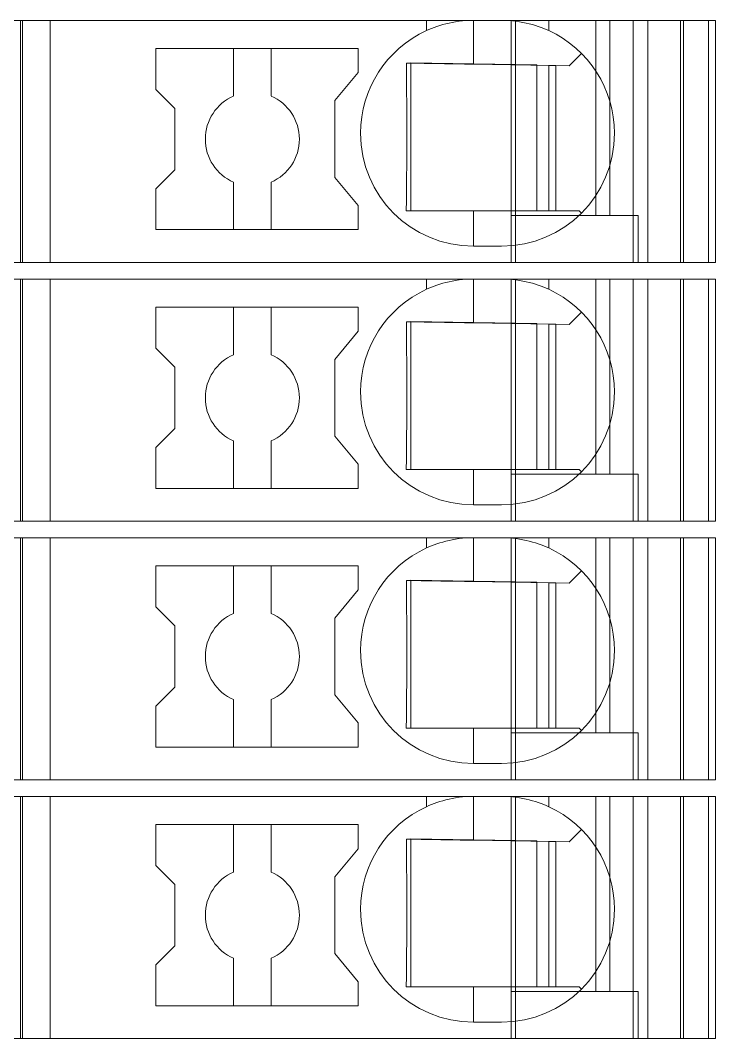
# Model space of a CAD drawing. Header units: millimetres. Extents: x 0 to 1680, y 0 to 1188.
# Drawn here: x 926.37 to 941.15, y 462.85 to 484.5 of the extents above; entities that cross this region are included whole.
import ezdxf
from ezdxf.enums import TextEntityAlignment as Align

# ---------------------------------------------------------------- set-up
doc = ezdxf.new("R2010")
doc.units = ezdxf.units.MM
for name, color, linetype, lineweight in [('EPLAN309', 5, 'Continuous', 5), ('EPLAN493', 5, 'Continuous', 5), ('MAIN-1', 7, 'Continuous', 5), ('MAIN-2', 7, 'Continuous', 5)]:
    doc.layers.add(name, color=color, linetype=linetype, lineweight=lineweight)
doc.styles.add('Tahoma', font='')
doc.styles.get('Tahoma').set_extended_font_data('Tahoma')

# ---------------------------------------------------------------- blocks, each defined once
blk = doc.blocks.new('EPLSYM_LibrarySPECIAL_Symbol12_Variant0_Placement8_10')
at = {"layer": 'EPLAN309', "lineweight": 13, "ltscale": 16}
blk.add_lwpolyline([(0, -5.15), (68.15, -5.15), (68.15, 0), (0, 0)], close=True, dxfattribs=at)
at = {"layer": 'EPLAN493', "color": 5, "style": 'Tahoma'}
blk.add_attdef('17_20450', text='', height=2.3478, dxfattribs=at).set_placement((0, -21.83478), align=Align.MIDDLE_RIGHT)
blk = doc.blocks.new('EPLSYM_LibrarySPECIAL_Symbol12_Variant0_Placement8_11')
at = {"layer": 'EPLAN309', "lineweight": 13, "ltscale": 16}
blk.add_lwpolyline([(0, -5.15), (68.15, -5.15), (68.15, 0), (0, 0)], close=True, dxfattribs=at)
at = {"layer": 'EPLAN493', "color": 5, "style": 'Tahoma'}
blk.add_attdef('17_20450', text='', height=2.3478, dxfattribs=at).set_placement((0, -21.83478), align=Align.MIDDLE_RIGHT)
blk = doc.blocks.new('EPLSYM_LibrarySPECIAL_Symbol12_Variant0_Placement8_12')
at = {"layer": 'EPLAN309', "lineweight": 13, "ltscale": 16}
blk.add_lwpolyline([(0, -5.15), (68.15, -5.15), (68.15, 0), (0, 0)], close=True, dxfattribs=at)
at = {"layer": 'EPLAN493', "color": 5, "style": 'Tahoma'}
blk.add_attdef('17_20450', text='', height=2.3478, dxfattribs=at).set_placement((0, -21.83478), align=Align.MIDDLE_RIGHT)
blk = doc.blocks.new('EPLSYM_LibrarySPECIAL_Symbol12_Variant0_Placement8_13')
at = {"layer": 'EPLAN309', "lineweight": 13, "ltscale": 16}
blk.add_lwpolyline([(0, -5.15), (68.15, -5.15), (68.15, 0), (0, 0)], close=True, dxfattribs=at)
at = {"layer": 'EPLAN493', "color": 5, "style": 'Tahoma'}
blk.add_attdef('17_20450', text='', height=2.3478, dxfattribs=at).set_placement((0, -21.83478), align=Align.MIDDLE_RIGHT)

msp = doc.modelspace()

# ---------------------------------------------------------------- linework, layer by layer
at = {"layer": 'MAIN-1'}
for p, q in [((927, 484.5), (926.367, 484.5)), ((926.367, 479.35), (926.367, 484.5)), ((927, 484.5), (935, 484.5)), ((927, 479.35), (927, 484.5)), ((935, 484.5), (936, 484.5)), ((935, 484.282), (935, 484.5)), ((935.106, 484.327), (935.052, 484.305)), ((935.163, 484.349), (935.106, 484.327)), ((935.222, 484.37), (935.163, 484.349)), ((935.283, 484.39), (935.222, 484.37)), ((935.347, 484.409), (935.283, 484.39)), ((935.413, 484.427), (935.347, 484.409)), ((935.481, 484.443), (935.413, 484.427)), ((935.551, 484.458), (935.481, 484.443)), ((935.622, 484.47), (935.551, 484.458)), ((935.696, 484.481), (935.622, 484.47)), ((935.771, 484.489), (935.696, 484.481)), ((935.847, 484.495), (935.771, 484.489)), ((935.923, 484.499), (935.847, 484.495)), ((936, 484.5), (935.923, 484.499)), ((936, 483.568), (936, 484.5)), ((936, 484.5), (936.6, 484.5)), ((936.6, 484.5), (936.677, 484.499)), ((937.6, 484.5), (936.6, 484.5)), ((936.677, 484.499), (936.753, 484.495)), ((936.753, 484.495), (936.829, 484.489)), ((936.829, 484.489), (936.904, 484.481)), ((936.904, 484.481), (936.978, 484.47)), ((936.978, 484.47), (937.049, 484.458)), ((937.049, 484.458), (937.119, 484.443)), ((937.119, 484.443), (937.187, 484.427)), ((937.187, 484.427), (937.253, 484.409)), ((937.253, 484.409), (937.317, 484.39)), ((937.317, 484.39), (937.378, 484.37)), ((937.378, 484.37), (937.437, 484.349)), ((937.437, 484.349), (937.494, 484.327)), ((937.494, 484.327), (937.548, 484.305)), ((937.6, 484.5), (941, 484.5)), ((937.6, 484.282), (937.6, 484.5)), ((941, 479.35), (941, 484.5)), ((935.052, 484.305), (935, 484.282)), ((937.548, 484.305), (937.6, 484.282)), ((929.25, 483.9), (929.25, 483.029)), ((929.25, 483.9), (933.55, 483.9)), ((930.9, 483.9), (930.9, 482.892)), ((931.7, 482.892), (931.7, 483.9)), ((933.55, 483.389), (933.55, 483.9)), ((938.033, 483.533), (938.297, 483.797)), ((934.574, 483.592), (934.574, 483.522)), ((934.635, 483.591), (934.574, 483.592)), ((934.574, 483.522), (934.575, 483.45)), ((934.575, 483.45), (934.576, 483.377)), ((934.696, 483.59), (934.635, 483.591)), ((934.671, 483.591), (934.671, 480.45)), ((934.759, 483.589), (934.696, 483.59)), ((934.822, 483.588), (934.759, 483.589)), ((934.887, 483.587), (934.822, 483.588)), ((934.953, 483.586), (934.887, 483.587)), ((935.021, 483.585), (934.953, 483.586)), ((935.09, 483.584), (935.021, 483.585)), ((935.16, 483.582), (935.09, 483.584)), ((935.233, 483.581), (935.16, 483.582)), ((935.307, 483.58), (935.233, 483.581)), ((935.385, 483.579), (935.307, 483.58)), ((935.464, 483.577), (935.385, 483.579)), ((935.547, 483.576), (935.464, 483.577)), ((935.632, 483.575), (935.547, 483.576)), ((935.72, 483.573), (935.632, 483.575)), ((935.812, 483.571), (935.72, 483.573)), ((935.905, 483.57), (935.812, 483.571)), ((936, 483.568), (935.905, 483.57)), ((936, 483.568), (938.033, 483.533)), ((937.35, 483.545), (937.35, 480.45)), ((937.6, 480.45), (937.6, 483.54)), ((937.75, 483.538), (937.75, 480.45)), ((933.05, 482.793), (933.55, 483.389)), ((934.576, 483.377), (934.577, 483.303)), ((934.577, 483.303), (934.577, 483.227)), ((929.65, 482.629), (929.25, 483.029)), ((934.577, 483.227), (934.578, 483.149)), ((934.578, 483.149), (934.579, 483.07)), ((934.579, 483.07), (934.58, 482.988)), ((934.58, 482.988), (934.58, 482.904)), ((934.58, 482.904), (934.581, 482.817)), ((934.581, 482.817), (934.581, 482.726)), ((929.65, 482.629), (929.65, 481.321)), ((933.05, 482.793), (933.05, 481.157)), ((934.581, 482.726), (934.582, 482.632)), ((934.582, 482.632), (934.582, 482.534)), ((934.582, 482.534), (934.583, 482.431)), ((934.583, 482.431), (934.583, 482.324)), ((934.583, 482.324), (934.583, 482.213)), ((934.583, 482.213), (934.583, 482.1)), ((934.583, 482.1), (934.583, 481.979)), ((934.583, 481.979), (934.583, 481.861)), ((934.583, 481.747), (934.582, 481.638)), ((934.583, 481.861), (934.583, 481.747)), ((934.582, 481.534), (934.581, 481.434)), ((934.582, 481.638), (934.582, 481.534)), ((929.65, 481.321), (929.25, 480.921)), ((934.581, 481.339), (934.58, 481.248)), ((934.581, 481.434), (934.581, 481.339)), ((933.05, 481.157), (933.55, 480.561)), ((934.579, 481.159), (934.578, 481.073)), ((934.578, 481.073), (934.578, 480.99)), ((934.58, 481.248), (934.579, 481.159)), ((929.25, 480.921), (929.25, 480.05)), ((930.9, 481.058), (930.9, 480.05)), ((931.7, 481.058), (931.7, 480.05)), ((934.577, 480.908), (934.576, 480.829)), ((934.578, 480.99), (934.577, 480.908)), ((934.575, 480.75), (934.574, 480.674)), ((934.574, 480.674), (934.574, 480.598)), ((934.576, 480.829), (934.575, 480.75)), ((933.55, 480.05), (933.55, 480.561)), ((934.573, 480.524), (934.572, 480.45)), ((934.572, 480.45), (934.633, 480.45)), ((934.574, 480.598), (934.573, 480.524)), ((934.633, 480.45), (934.695, 480.45)), ((934.695, 480.45), (934.759, 480.45)), ((934.759, 480.45), (934.823, 480.45)), ((934.823, 480.45), (934.889, 480.45)), ((934.889, 480.45), (934.955, 480.45)), ((934.955, 480.45), (935.024, 480.45)), ((935.024, 480.45), (935.093, 480.45)), ((935.093, 480.45), (935.165, 480.45)), ((935.165, 480.45), (935.239, 480.45)), ((935.239, 480.45), (935.314, 480.45)), ((935.314, 480.45), (935.392, 480.45)), ((935.392, 480.45), (935.472, 480.45)), ((935.472, 480.45), (935.555, 480.45)), ((935.555, 480.45), (935.64, 480.45)), ((935.64, 480.45), (935.727, 480.45)), ((935.727, 480.45), (935.817, 480.45)), ((935.817, 480.45), (935.908, 480.45)), ((935.908, 480.45), (936, 480.45)), ((936, 480.45), (936, 479.7)), ((936, 480.45), (938.25, 480.45)), ((938.297, 480.403), (938.25, 480.45)), ((933.55, 480.05), (929.25, 480.05)), ((936.6, 479.7), (936, 479.7)), ((927, 479.35), (926.367, 479.35)), ((927, 479.35), (941, 479.35)), ((939.5, 479.35), (939.5, 479.35)), ((927, 479), (926.367, 479)), ((926.367, 473.85), (926.367, 479)), ((927, 479), (935, 479)), ((927, 473.85), (927, 479)), ((935, 479), (936, 479)), ((935, 478.782), (935, 479)), ((935.347, 478.909), (935.283, 478.89)), ((935.413, 478.927), (935.347, 478.909)), ((935.481, 478.943), (935.413, 478.927)), ((935.551, 478.958), (935.481, 478.943)), ((935.622, 478.97), (935.551, 478.958)), ((935.696, 478.981), (935.622, 478.97)), ((935.771, 478.989), (935.696, 478.981)), ((935.847, 478.995), (935.771, 478.989)), ((935.923, 478.999), (935.847, 478.995)), ((936, 479), (935.923, 478.999)), ((936, 478.068), (936, 479)), ((936, 479), (936.6, 479)), ((936.6, 479), (936.677, 478.999)), ((937.6, 479), (936.6, 479)), ((936.677, 478.999), (936.753, 478.995)), ((936.753, 478.995), (936.829, 478.989)), ((936.829, 478.989), (936.904, 478.981)), ((936.904, 478.981), (936.978, 478.97)), ((936.978, 478.97), (937.049, 478.958)), ((937.049, 478.958), (937.119, 478.943)), ((937.119, 478.943), (937.187, 478.927)), ((937.187, 478.927), (937.253, 478.909)), ((937.253, 478.909), (937.317, 478.89)), ((937.6, 479), (941, 479)), ((937.6, 478.782), (937.6, 479)), ((941, 473.85), (941, 479)), ((935.052, 478.805), (935, 478.782)), ((935.106, 478.827), (935.052, 478.805)), ((935.163, 478.849), (935.106, 478.827)), ((935.222, 478.87), (935.163, 478.849)), ((935.283, 478.89), (935.222, 478.87)), ((937.317, 478.89), (937.378, 478.87)), ((937.378, 478.87), (937.437, 478.849)), ((937.437, 478.849), (937.494, 478.827)), ((937.494, 478.827), (937.548, 478.805)), ((937.548, 478.805), (937.6, 478.782)), ((929.25, 478.4), (929.25, 477.529)), ((929.25, 478.4), (933.55, 478.4)), ((930.9, 478.4), (930.9, 477.392)), ((931.7, 477.392), (931.7, 478.4)), ((933.55, 477.889), (933.55, 478.4)), ((938.033, 478.033), (938.297, 478.297)), ((934.574, 478.092), (934.574, 478.022)), ((934.635, 478.091), (934.574, 478.092)), ((934.696, 478.09), (934.635, 478.091)), ((934.671, 478.091), (934.671, 474.95)), ((934.759, 478.089), (934.696, 478.09)), ((934.822, 478.088), (934.759, 478.089)), ((934.887, 478.087), (934.822, 478.088)), ((934.953, 478.086), (934.887, 478.087)), ((935.021, 478.085), (934.953, 478.086)), ((935.09, 478.084), (935.021, 478.085)), ((935.16, 478.082), (935.09, 478.084)), ((935.233, 478.081), (935.16, 478.082)), ((935.307, 478.08), (935.233, 478.081)), ((935.385, 478.079), (935.307, 478.08)), ((935.464, 478.077), (935.385, 478.079)), ((935.547, 478.076), (935.464, 478.077)), ((935.632, 478.075), (935.547, 478.076)), ((935.72, 478.073), (935.632, 478.075)), ((935.812, 478.071), (935.72, 478.073)), ((935.905, 478.07), (935.812, 478.071)), ((936, 478.068), (935.905, 478.07)), ((936, 478.068), (938.033, 478.033)), ((937.35, 478.045), (937.35, 474.95)), ((937.6, 474.95), (937.6, 478.04)), ((937.75, 478.038), (937.75, 474.95)), ((933.05, 477.293), (933.55, 477.889)), ((934.574, 478.022), (934.575, 477.95)), ((934.575, 477.95), (934.576, 477.877)), ((934.576, 477.877), (934.577, 477.803)), ((934.577, 477.803), (934.577, 477.727)), ((934.577, 477.727), (934.578, 477.649)), ((934.578, 477.649), (934.579, 477.57)), ((929.65, 477.129), (929.25, 477.529)), ((934.579, 477.57), (934.58, 477.488)), ((934.58, 477.488), (934.58, 477.404)), ((934.58, 477.404), (934.581, 477.317)), ((933.05, 477.293), (933.05, 475.657)), ((934.581, 477.317), (934.581, 477.226)), ((934.581, 477.226), (934.582, 477.132)), ((929.65, 477.129), (929.65, 475.821)), ((934.582, 477.132), (934.582, 477.034)), ((934.582, 477.034), (934.583, 476.931)), ((934.583, 476.931), (934.583, 476.824)), ((934.583, 476.824), (934.583, 476.713)), ((934.583, 476.713), (934.583, 476.6)), ((934.583, 476.6), (934.583, 476.479)), ((934.583, 476.479), (934.583, 476.361)), ((934.583, 476.361), (934.583, 476.247)), ((934.583, 476.247), (934.582, 476.138)), ((934.582, 476.138), (934.582, 476.034)), ((934.582, 476.034), (934.581, 475.934)), ((934.581, 475.934), (934.581, 475.839)), ((929.65, 475.821), (929.25, 475.421)), ((933.05, 475.657), (933.55, 475.061)), ((934.579, 475.659), (934.578, 475.573)), ((934.58, 475.748), (934.579, 475.659)), ((934.581, 475.839), (934.58, 475.748)), ((930.9, 475.558), (930.9, 474.55)), ((931.7, 475.558), (931.7, 474.55)), ((934.578, 475.49), (934.577, 475.408)), ((934.578, 475.573), (934.578, 475.49)), ((929.25, 475.421), (929.25, 474.55)), ((934.575, 475.25), (934.574, 475.174)), ((934.576, 475.329), (934.575, 475.25)), ((934.577, 475.408), (934.576, 475.329)), ((933.55, 474.55), (933.55, 475.061)), ((934.573, 475.024), (934.572, 474.95)), ((934.574, 475.098), (934.573, 475.024)), ((934.574, 475.174), (934.574, 475.098)), ((934.572, 474.95), (934.633, 474.95)), ((934.633, 474.95), (934.695, 474.95)), ((934.695, 474.95), (934.759, 474.95)), ((934.759, 474.95), (934.823, 474.95)), ((934.823, 474.95), (934.889, 474.95)), ((934.889, 474.95), (934.955, 474.95)), ((934.955, 474.95), (935.024, 474.95)), ((935.024, 474.95), (935.093, 474.95)), ((935.093, 474.95), (935.165, 474.95)), ((935.165, 474.95), (935.239, 474.95)), ((935.239, 474.95), (935.314, 474.95)), ((935.314, 474.95), (935.392, 474.95)), ((935.392, 474.95), (935.472, 474.95)), ((935.472, 474.95), (935.555, 474.95)), ((935.555, 474.95), (935.64, 474.95)), ((935.64, 474.95), (935.727, 474.95)), ((935.727, 474.95), (935.817, 474.95)), ((935.817, 474.95), (935.908, 474.95)), ((935.908, 474.95), (936, 474.95)), ((936, 474.95), (936, 474.2)), ((936, 474.95), (938.25, 474.95)), ((938.297, 474.903), (938.25, 474.95)), ((933.55, 474.55), (929.25, 474.55)), ((936.6, 474.2), (936, 474.2)), ((927, 473.85), (926.367, 473.85)), ((927, 473.85), (941, 473.85)), ((939.5, 473.85), (939.5, 473.85)), ((927, 473.5), (926.367, 473.5)), ((926.367, 468.35), (926.367, 473.5)), ((927, 473.5), (935, 473.5)), ((927, 468.35), (927, 473.5)), ((935, 473.5), (936, 473.5)), ((935, 473.282), (935, 473.5)), ((935.771, 473.489), (935.696, 473.481)), ((935.847, 473.495), (935.771, 473.489)), ((935.923, 473.499), (935.847, 473.495)), ((936, 473.5), (935.923, 473.499)), ((936, 472.568), (936, 473.5)), ((936, 473.5), (936.6, 473.5)), ((936.6, 473.5), (936.677, 473.499)), ((937.6, 473.5), (936.6, 473.5)), ((936.677, 473.499), (936.753, 473.495)), ((936.753, 473.495), (936.829, 473.489)), ((936.829, 473.489), (936.904, 473.481)), ((937.6, 473.5), (941, 473.5)), ((937.6, 473.282), (937.6, 473.5)), ((941, 468.35), (941, 473.5)), ((935.052, 473.305), (935, 473.282)), ((935.106, 473.327), (935.052, 473.305)), ((935.163, 473.349), (935.106, 473.327)), ((935.222, 473.37), (935.163, 473.349)), ((935.283, 473.39), (935.222, 473.37)), ((935.347, 473.409), (935.283, 473.39)), ((935.413, 473.427), (935.347, 473.409)), ((935.481, 473.443), (935.413, 473.427)), ((935.551, 473.458), (935.481, 473.443)), ((935.622, 473.47), (935.551, 473.458)), ((935.696, 473.481), (935.622, 473.47)), ((936.904, 473.481), (936.978, 473.47)), ((936.978, 473.47), (937.049, 473.458)), ((937.049, 473.458), (937.119, 473.443)), ((937.119, 473.443), (937.187, 473.427)), ((937.187, 473.427), (937.253, 473.409)), ((937.253, 473.409), (937.317, 473.39)), ((937.317, 473.39), (937.378, 473.37)), ((937.378, 473.37), (937.437, 473.349)), ((937.437, 473.349), (937.494, 473.327)), ((937.494, 473.327), (937.548, 473.305)), ((937.548, 473.305), (937.6, 473.282)), ((929.25, 472.9), (929.25, 472.029)), ((929.25, 472.9), (933.55, 472.9)), ((930.9, 472.9), (930.9, 471.892)), ((931.7, 471.892), (931.7, 472.9)), ((933.55, 472.389), (933.55, 472.9)), ((938.033, 472.533), (938.297, 472.797)), ((934.574, 472.592), (934.574, 472.522)), ((934.635, 472.591), (934.574, 472.592)), ((934.574, 472.522), (934.575, 472.45)), ((934.575, 472.45), (934.576, 472.377)), ((934.696, 472.59), (934.635, 472.591)), ((934.671, 472.591), (934.671, 469.45)), ((934.759, 472.589), (934.696, 472.59)), ((934.822, 472.588), (934.759, 472.589)), ((934.887, 472.587), (934.822, 472.588)), ((934.953, 472.586), (934.887, 472.587)), ((935.021, 472.585), (934.953, 472.586)), ((935.09, 472.584), (935.021, 472.585)), ((935.16, 472.582), (935.09, 472.584)), ((935.233, 472.581), (935.16, 472.582)), ((935.307, 472.58), (935.233, 472.581)), ((935.385, 472.579), (935.307, 472.58)), ((935.464, 472.577), (935.385, 472.579)), ((935.547, 472.576), (935.464, 472.577)), ((935.632, 472.575), (935.547, 472.576)), ((935.72, 472.573), (935.632, 472.575)), ((935.812, 472.571), (935.72, 472.573)), ((935.905, 472.57), (935.812, 472.571)), ((936, 472.568), (935.905, 472.57)), ((936, 472.568), (938.033, 472.533)), ((937.35, 472.545), (937.35, 469.45)), ((937.6, 469.45), (937.6, 472.54)), ((937.75, 472.538), (937.75, 469.45)), ((933.05, 471.793), (933.55, 472.389)), ((934.576, 472.377), (934.577, 472.303)), ((934.577, 472.303), (934.577, 472.227)), ((934.577, 472.227), (934.578, 472.149)), ((929.65, 471.629), (929.25, 472.029)), ((934.578, 472.149), (934.579, 472.07)), ((934.579, 472.07), (934.58, 471.988)), ((934.58, 471.988), (934.58, 471.904)), ((933.05, 471.793), (933.05, 470.157)), ((934.58, 471.904), (934.581, 471.817)), ((934.581, 471.817), (934.581, 471.726)), ((929.65, 471.629), (929.65, 470.321)), ((934.581, 471.726), (934.582, 471.632)), ((934.582, 471.632), (934.582, 471.534)), ((934.582, 471.534), (934.583, 471.431)), ((934.583, 471.431), (934.583, 471.324)), ((934.583, 471.324), (934.583, 471.213)), ((934.583, 471.213), (934.583, 471.1)), ((934.583, 471.1), (934.583, 470.979)), ((934.583, 470.979), (934.583, 470.861)), ((934.583, 470.747), (934.582, 470.638)), ((934.583, 470.861), (934.583, 470.747)), ((934.582, 470.534), (934.581, 470.434)), ((934.582, 470.638), (934.582, 470.534)), ((929.65, 470.321), (929.25, 469.921)), ((934.58, 470.248), (934.579, 470.159)), ((934.581, 470.339), (934.58, 470.248)), ((934.581, 470.434), (934.581, 470.339)), ((930.9, 470.058), (930.9, 469.05)), ((931.7, 470.058), (931.7, 469.05)), ((933.05, 470.157), (933.55, 469.561)), ((934.579, 470.159), (934.578, 470.073)), ((934.578, 470.073), (934.578, 469.99)), ((929.25, 469.921), (929.25, 469.05)), ((934.576, 469.829), (934.575, 469.75)), ((934.577, 469.908), (934.576, 469.829)), ((934.578, 469.99), (934.577, 469.908)), ((934.574, 469.598), (934.573, 469.524)), ((934.575, 469.75), (934.574, 469.674)), ((934.574, 469.674), (934.574, 469.598)), ((933.55, 469.05), (933.55, 469.561)), ((934.573, 469.524), (934.572, 469.45)), ((934.572, 469.45), (934.633, 469.45)), ((934.633, 469.45), (934.695, 469.45)), ((934.695, 469.45), (934.759, 469.45)), ((934.759, 469.45), (934.823, 469.45)), ((934.823, 469.45), (934.889, 469.45)), ((934.889, 469.45), (934.955, 469.45)), ((934.955, 469.45), (935.024, 469.45)), ((935.024, 469.45), (935.093, 469.45)), ((935.093, 469.45), (935.165, 469.45)), ((935.165, 469.45), (935.239, 469.45)), ((935.239, 469.45), (935.314, 469.45)), ((935.314, 469.45), (935.392, 469.45)), ((935.392, 469.45), (935.472, 469.45)), ((935.472, 469.45), (935.555, 469.45)), ((935.555, 469.45), (935.64, 469.45)), ((935.64, 469.45), (935.727, 469.45)), ((935.727, 469.45), (935.817, 469.45)), ((935.817, 469.45), (935.908, 469.45)), ((935.908, 469.45), (936, 469.45)), ((936, 469.45), (936, 468.7)), ((936, 469.45), (938.25, 469.45)), ((938.297, 469.403), (938.25, 469.45)), ((933.55, 469.05), (929.25, 469.05)), ((936.6, 468.7), (936, 468.7)), ((927, 468.35), (926.367, 468.35)), ((927, 468.35), (941, 468.35)), ((939.5, 468.35), (939.5, 468.35)), ((927, 468), (926.367, 468)), ((926.367, 462.85), (926.367, 468)), ((927, 468), (935, 468)), ((927, 462.85), (927, 468)), ((935, 468), (936, 468)), ((935, 467.782), (935, 468)), ((935.222, 467.87), (935.163, 467.849)), ((935.283, 467.89), (935.222, 467.87)), ((935.347, 467.909), (935.283, 467.89)), ((935.413, 467.927), (935.347, 467.909)), ((935.481, 467.943), (935.413, 467.927)), ((935.551, 467.958), (935.481, 467.943)), ((935.622, 467.97), (935.551, 467.958)), ((935.696, 467.981), (935.622, 467.97)), ((935.771, 467.989), (935.696, 467.981)), ((935.847, 467.995), (935.771, 467.989)), ((935.923, 467.999), (935.847, 467.995)), ((936, 468), (935.923, 467.999)), ((936, 467.068), (936, 468)), ((936, 468), (936.6, 468)), ((936.6, 468), (936.677, 467.999)), ((937.6, 468), (936.6, 468)), ((936.677, 467.999), (936.753, 467.995)), ((936.753, 467.995), (936.829, 467.989)), ((936.829, 467.989), (936.904, 467.981)), ((936.904, 467.981), (936.978, 467.97)), ((936.978, 467.97), (937.049, 467.958)), ((937.049, 467.958), (937.119, 467.943)), ((937.119, 467.943), (937.187, 467.927)), ((937.187, 467.927), (937.253, 467.909)), ((937.253, 467.909), (937.317, 467.89)), ((937.317, 467.89), (937.378, 467.87)), ((937.378, 467.87), (937.437, 467.849)), ((937.6, 468), (941, 468)), ((937.6, 467.782), (937.6, 468)), ((941, 462.85), (941, 468)), ((935.052, 467.805), (935, 467.782)), ((935.106, 467.827), (935.052, 467.805)), ((935.163, 467.849), (935.106, 467.827)), ((937.437, 467.849), (937.494, 467.827)), ((937.494, 467.827), (937.548, 467.805)), ((937.548, 467.805), (937.6, 467.782)), ((929.25, 467.4), (929.25, 466.529)), ((929.25, 467.4), (933.55, 467.4)), ((930.9, 467.4), (930.9, 466.392)), ((931.7, 466.392), (931.7, 467.4)), ((933.55, 466.889), (933.55, 467.4)), ((938.033, 467.033), (938.297, 467.297)), ((934.574, 467.092), (934.574, 467.022)), ((934.635, 467.091), (934.574, 467.092)), ((934.574, 467.022), (934.575, 466.95)), ((934.696, 467.09), (934.635, 467.091)), ((934.671, 467.091), (934.671, 463.95)), ((934.759, 467.089), (934.696, 467.09)), ((934.822, 467.088), (934.759, 467.089)), ((934.887, 467.087), (934.822, 467.088)), ((934.953, 467.086), (934.887, 467.087)), ((935.021, 467.085), (934.953, 467.086)), ((935.09, 467.084), (935.021, 467.085)), ((935.16, 467.082), (935.09, 467.084)), ((935.233, 467.081), (935.16, 467.082)), ((935.307, 467.08), (935.233, 467.081)), ((935.385, 467.079), (935.307, 467.08)), ((935.464, 467.077), (935.385, 467.079)), ((935.547, 467.076), (935.464, 467.077)), ((935.632, 467.075), (935.547, 467.076)), ((935.72, 467.073), (935.632, 467.075)), ((935.812, 467.071), (935.72, 467.073)), ((935.905, 467.07), (935.812, 467.071)), ((936, 467.068), (935.905, 467.07)), ((936, 467.068), (938.033, 467.033)), ((937.35, 467.045), (937.35, 463.95)), ((937.6, 463.95), (937.6, 467.04)), ((937.75, 467.038), (937.75, 463.95)), ((933.05, 466.293), (933.55, 466.889)), ((934.575, 466.95), (934.576, 466.877)), ((934.576, 466.877), (934.577, 466.803)), ((934.577, 466.803), (934.577, 466.727)), ((934.577, 466.727), (934.578, 466.649)), ((934.578, 466.649), (934.579, 466.57)), ((934.579, 466.57), (934.58, 466.488)), ((929.65, 466.129), (929.25, 466.529)), ((934.58, 466.488), (934.58, 466.404)), ((934.58, 466.404), (934.581, 466.317)), ((929.65, 466.129), (929.65, 464.821)), ((933.05, 466.293), (933.05, 464.657)), ((934.581, 466.317), (934.581, 466.226)), ((934.581, 466.226), (934.582, 466.132)), ((934.582, 466.132), (934.582, 466.034)), ((934.582, 466.034), (934.583, 465.931)), ((934.583, 465.931), (934.583, 465.824)), ((934.583, 465.824), (934.583, 465.713)), ((934.583, 465.713), (934.583, 465.6)), ((934.583, 465.6), (934.583, 465.479)), ((934.583, 465.479), (934.583, 465.361)), ((934.583, 465.361), (934.583, 465.247)), ((934.583, 465.247), (934.582, 465.138)), ((934.582, 465.138), (934.582, 465.034)), ((934.581, 464.839), (934.58, 464.748)), ((934.582, 465.034), (934.581, 464.934)), ((934.581, 464.934), (934.581, 464.839)), ((929.65, 464.821), (929.25, 464.421)), ((933.05, 464.657), (933.55, 464.061)), ((934.579, 464.659), (934.578, 464.573)), ((934.58, 464.748), (934.579, 464.659)), ((929.25, 464.421), (929.25, 463.55)), ((930.9, 464.558), (930.9, 463.55)), ((931.7, 464.558), (931.7, 463.55)), ((934.577, 464.408), (934.576, 464.329)), ((934.578, 464.49), (934.577, 464.408)), ((934.578, 464.573), (934.578, 464.49)), ((934.575, 464.25), (934.574, 464.174)), ((934.576, 464.329), (934.575, 464.25)), ((933.55, 463.55), (933.55, 464.061)), ((934.573, 464.024), (934.572, 463.95)), ((934.574, 464.098), (934.573, 464.024)), ((934.574, 464.174), (934.574, 464.098)), ((934.572, 463.95), (934.633, 463.95)), ((934.633, 463.95), (934.695, 463.95)), ((934.695, 463.95), (934.759, 463.95)), ((934.759, 463.95), (934.823, 463.95)), ((934.823, 463.95), (934.889, 463.95)), ((934.889, 463.95), (934.955, 463.95)), ((934.955, 463.95), (935.024, 463.95)), ((935.024, 463.95), (935.093, 463.95)), ((935.093, 463.95), (935.165, 463.95)), ((935.165, 463.95), (935.239, 463.95)), ((935.239, 463.95), (935.314, 463.95)), ((935.314, 463.95), (935.392, 463.95)), ((935.392, 463.95), (935.472, 463.95)), ((935.472, 463.95), (935.555, 463.95)), ((935.555, 463.95), (935.64, 463.95)), ((935.64, 463.95), (935.727, 463.95)), ((935.727, 463.95), (935.817, 463.95)), ((935.817, 463.95), (935.908, 463.95)), ((935.908, 463.95), (936, 463.95)), ((936, 463.95), (936, 463.2)), ((936, 463.95), (938.25, 463.95)), ((938.297, 463.903), (938.25, 463.95)), ((933.55, 463.55), (929.25, 463.55)), ((936.6, 463.2), (936, 463.2)), ((927, 462.85), (926.367, 462.85)), ((927, 462.85), (941, 462.85)), ((939.5, 462.85), (939.5, 462.85))]:
    msp.add_line(p, q, dxfattribs=at)
for centre, radius, start, end in [((936, 482.1), 2.4, 114.6244, 180), ((936.6, 482.1), 2.4, 0, 65.3756), ((931.3, 481.975), 1, 113.5782, 180), ((931.3, 481.975), 1, 0, 66.4218), ((931.3, 481.975), 1, 180, 246.4218), ((931.3, 481.975), 1, 293.5782, 0), ((936, 482.1), 2.4, 180, 270), ((936.6, 482.1), 2.4, 270, 0), ((936, 476.6), 2.4, 114.6244, 180), ((936.6, 476.6), 2.4, 0, 65.3756), ((931.3, 476.475), 1, 113.5782, 180), ((931.3, 476.475), 1, 0, 66.4218), ((936, 476.6), 2.4, 180, 270), ((936.6, 476.6), 2.4, 270, 0), ((931.3, 476.475), 1, 180, 246.4218), ((931.3, 476.475), 1, 293.5782, 0), ((936, 471.1), 2.4, 114.6244, 180), ((936.6, 471.1), 2.4, 0, 65.3756), ((931.3, 470.975), 1, 113.5782, 180), ((931.3, 470.975), 1, 0, 66.4218), ((931.3, 470.975), 1, 180, 246.4218), ((931.3, 470.975), 1, 293.5782, 0), ((936, 471.1), 2.4, 180, 270), ((936.6, 471.1), 2.4, 270, 0), ((936, 465.6), 2.4, 114.6244, 180), ((936.6, 465.6), 2.4, 0, 65.3756), ((931.3, 465.475), 1, 113.5782, 180), ((931.3, 465.475), 1, 0, 66.4218), ((936, 465.6), 2.4, 180, 270), ((936.6, 465.6), 2.4, 270, 0), ((931.3, 465.475), 1, 180, 246.4218), ((931.3, 465.475), 1, 293.5782, 0)]:
    msp.add_arc(centre, radius, start, end, dxfattribs=at)
at = {"layer": 'MAIN-2'}
for p, q in [((926.414, 484.5), (926.414, 479.35)), ((936.8, 484.5), (936.8, 479.35)), ((936.898, 484.5), (936.898, 479.35)), ((938.6, 484.5), (938.6, 480.35)), ((938.9, 480.35), (938.9, 484.5)), ((939.4, 484.5), (939.4, 479.35)), ((939.709, 479.35), (939.709, 484.5)), ((940.4, 479.35), (940.4, 484.5)), ((940.47, 484.5), (940.47, 479.35)), ((934.671, 483.6), (934.574, 483.592)), ((934.671, 483.6), (934.671, 483.591)), ((937.35, 483.553), (934.671, 483.6)), ((937.35, 483.548), (937.35, 483.553)), ((937.6, 483.543), (937.35, 483.548)), ((937.35, 483.548), (937.35, 483.545)), ((937.6, 483.543), (937.6, 483.542)), ((937.75, 483.539), (937.6, 483.542)), ((937.6, 483.54), (937.6, 483.542)), ((937.75, 483.538), (937.75, 483.539)), ((937.75, 483.538), (938.033, 483.533)), ((937.75, 483.538), (937.75, 483.538)), ((937.35, 480.45), (937.35, 480.45)), ((937.6, 480.45), (937.6, 480.45)), ((936.8, 480.35), (939.5, 480.35)), ((938.297, 480.403), (938.297, 480.403)), ((939.5, 479.35), (939.5, 480.35)), ((926.414, 479), (926.414, 473.85)), ((936.8, 479), (936.8, 473.85)), ((936.898, 479), (936.898, 473.85)), ((938.6, 479), (938.6, 474.85)), ((938.9, 474.85), (938.9, 479)), ((939.4, 479), (939.4, 473.85)), ((939.709, 473.85), (939.709, 479)), ((940.4, 473.85), (940.4, 479)), ((940.47, 479), (940.47, 473.85)), ((934.671, 478.1), (934.574, 478.092)), ((934.671, 478.1), (934.671, 478.091)), ((937.35, 478.053), (934.671, 478.1)), ((937.35, 478.048), (937.35, 478.053)), ((937.6, 478.043), (937.35, 478.048)), ((937.35, 478.048), (937.35, 478.045)), ((937.6, 478.043), (937.6, 478.042)), ((937.75, 478.039), (937.6, 478.042)), ((937.6, 478.04), (937.6, 478.042)), ((937.75, 478.038), (937.75, 478.039)), ((937.75, 478.038), (938.033, 478.033)), ((937.75, 478.038), (937.75, 478.038)), ((936.8, 474.85), (939.5, 474.85)), ((937.35, 474.95), (937.35, 474.95)), ((937.6, 474.95), (937.6, 474.95)), ((938.297, 474.903), (938.297, 474.903)), ((939.5, 473.85), (939.5, 474.85)), ((926.414, 473.5), (926.414, 468.35)), ((936.8, 473.5), (936.8, 468.35)), ((936.898, 473.5), (936.898, 468.35)), ((938.6, 473.5), (938.6, 469.35)), ((938.9, 469.35), (938.9, 473.5)), ((939.4, 473.5), (939.4, 468.35)), ((939.709, 468.35), (939.709, 473.5)), ((940.4, 468.35), (940.4, 473.5)), ((940.47, 473.5), (940.47, 468.35)), ((934.671, 472.6), (934.574, 472.592)), ((934.671, 472.6), (934.671, 472.591)), ((937.35, 472.553), (934.671, 472.6)), ((937.35, 472.548), (937.35, 472.553)), ((937.6, 472.543), (937.35, 472.548)), ((937.35, 472.548), (937.35, 472.545)), ((937.6, 472.543), (937.6, 472.542)), ((937.75, 472.539), (937.6, 472.542)), ((937.6, 472.54), (937.6, 472.542)), ((937.75, 472.538), (937.75, 472.539)), ((937.75, 472.538), (938.033, 472.533)), ((937.75, 472.538), (937.75, 472.538)), ((937.35, 469.45), (937.35, 469.45)), ((937.6, 469.45), (937.6, 469.45)), ((938.297, 469.403), (938.297, 469.403)), ((936.8, 469.35), (939.5, 469.35)), ((939.5, 468.35), (939.5, 469.35)), ((926.414, 468), (926.414, 462.85)), ((936.8, 468), (936.8, 462.85)), ((936.898, 468), (936.898, 462.85)), ((938.6, 468), (938.6, 463.85)), ((938.9, 463.85), (938.9, 468)), ((939.4, 468), (939.4, 462.85)), ((939.709, 462.85), (939.709, 468)), ((940.4, 462.85), (940.4, 468)), ((940.47, 468), (940.47, 462.85)), ((934.671, 467.1), (934.574, 467.092)), ((934.671, 467.1), (934.671, 467.091)), ((937.35, 467.053), (934.671, 467.1)), ((937.35, 467.048), (937.35, 467.053)), ((937.6, 467.043), (937.35, 467.048)), ((937.35, 467.048), (937.35, 467.045)), ((937.6, 467.043), (937.6, 467.042)), ((937.75, 467.039), (937.6, 467.042)), ((937.6, 467.04), (937.6, 467.042)), ((937.75, 467.038), (937.75, 467.039)), ((937.75, 467.038), (938.033, 467.033)), ((937.75, 467.038), (937.75, 467.038)), ((936.8, 463.85), (939.5, 463.85)), ((937.35, 463.95), (937.35, 463.95)), ((937.6, 463.95), (937.6, 463.95)), ((938.297, 463.903), (938.297, 463.903)), ((939.5, 462.85), (939.5, 463.85))]:
    msp.add_line(p, q, dxfattribs=at)

# ---------------------------------------------------------------- block references
for name, p in [('EPLSYM_LibrarySPECIAL_Symbol12_Variant0_Placement8_10', (873, 484.5)), ('EPLSYM_LibrarySPECIAL_Symbol12_Variant0_Placement8_11', (873, 479)), ('EPLSYM_LibrarySPECIAL_Symbol12_Variant0_Placement8_12', (873, 473.5)), ('EPLSYM_LibrarySPECIAL_Symbol12_Variant0_Placement8_13', (873, 468))]:
    msp.add_blockref(name, p)

doc.saveas('drawing.dxf')
